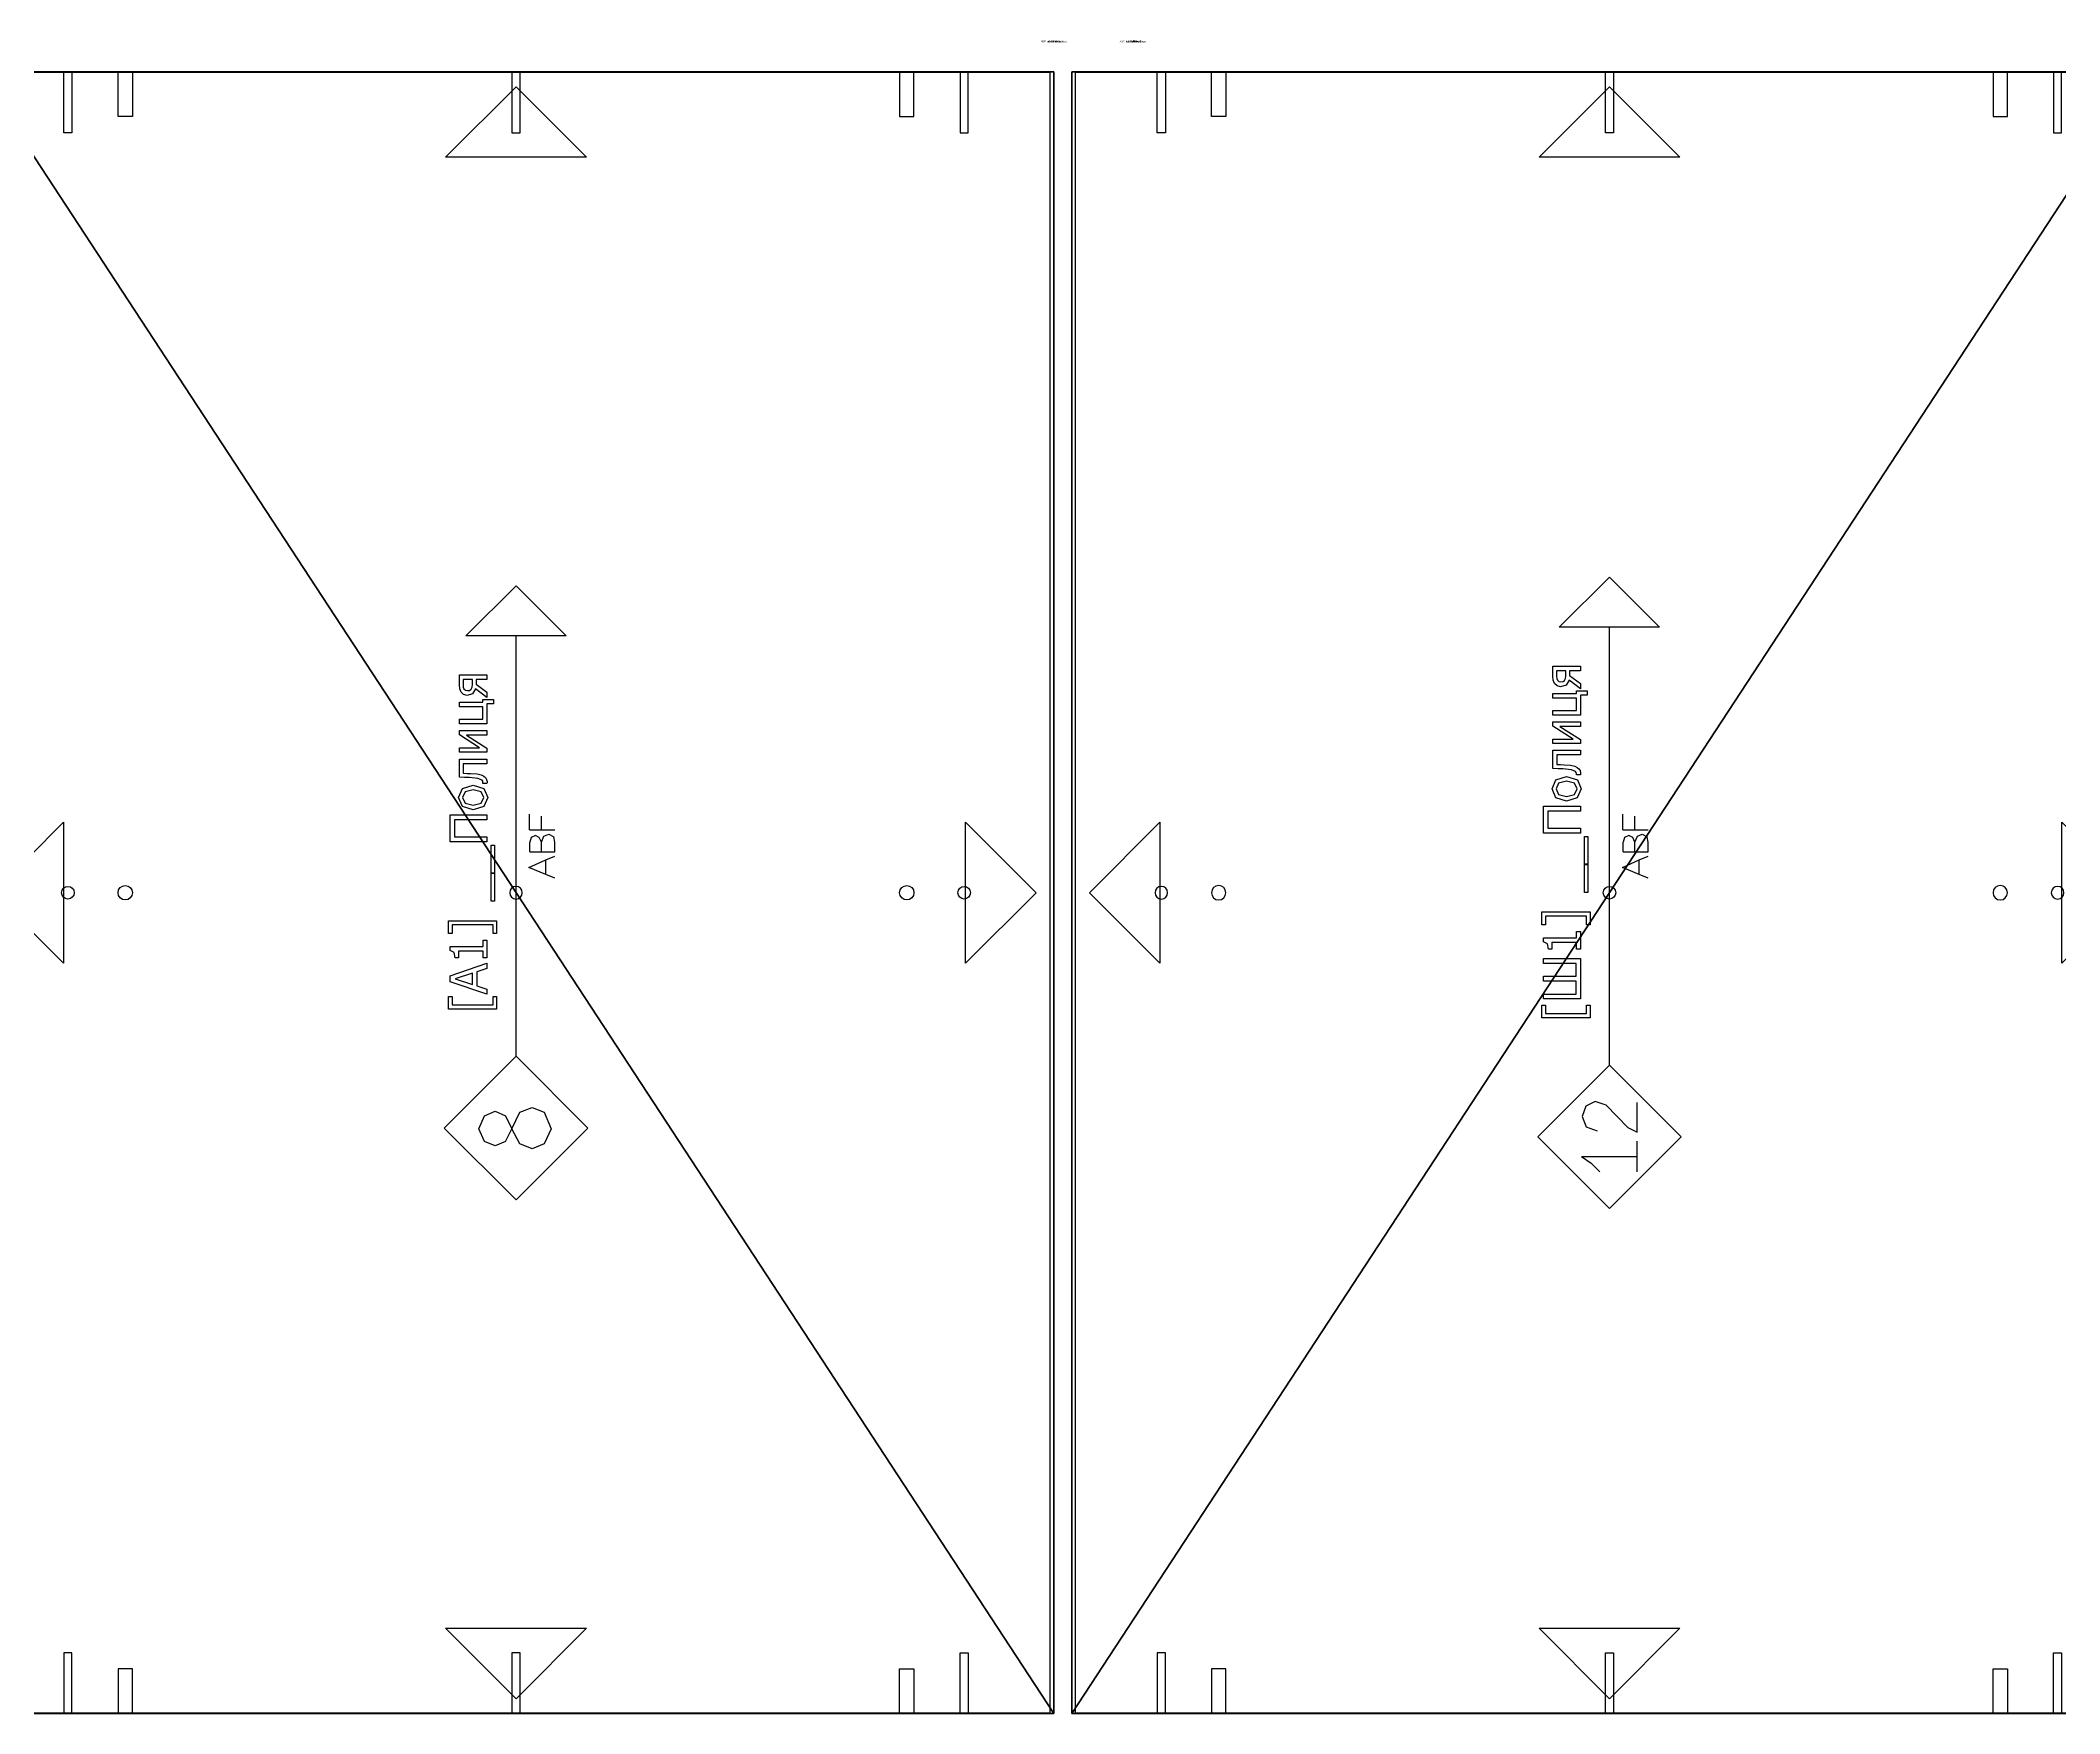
# Model space of a CAD drawing. Header units: millimetres. Extents: x -51759 to 2111, y -2740 to 2097.
# Drawn here: x -9845 to -8719, y 0 to 934 of the extents above; entities that cross this region are included whole.
import ezdxf

# ---------------------------------------------------------------- set-up
doc = ezdxf.new("R2010")
doc.units = ezdxf.units.MM
doc.header["$LTSCALE"] = 25.4
doc.layers.get('0').update_dxf_attribs({"true_color": 0xffffff})
for name, color, linetype, true_color in [('ABF_cuttingLines', 134, 'Continuous', 0x009987), ('ABF_edgeBanding', 252, 'Continuous', 0x777799), ('ABF_Label', 190, 'Continuous', 0x9900ff), ('D7-DEPTHF-$44817', 134, 'Continuous', 0x009987), ('D8-DEPTH12-$38878', 252, 'Continuous', 0x777799), ('DSIDE-4.5', 190, 'Continuous', 0x9900ff), ('DSIDE-8', 22, 'Continuous', 0xcc4400), ('Dside4.5', 134, 'Continuous', 0x009987)]:
    doc.layers.add(name, color=color, linetype=linetype, true_color=true_color)

# ---------------------------------------------------------------- blocks, each defined once
blk = doc.blocks.new('Group527#2')
at = {"layer": 'D7-DEPTHF-$44817', "color": 0, "extrusion": (0, 0, -1)}
blk.add_circle((-9, 0), 3.5, dxfattribs=at)
at = {"layer": 'D8-DEPTH12-$38878', "color": 0, "extrusion": (0, 0, -1)}
blk.add_circle((-9, -32), 4, dxfattribs=at)
blk = doc.blocks.new('Group531#1')
at = {"layer": 'D7-DEPTHF-$44817', "color": 0, "extrusion": (0, 0, -1)}
blk.add_circle((-9, 0), 3.5, dxfattribs=at)
at = {"layer": 'D8-DEPTH12-$38878', "color": 0, "extrusion": (0, 0, -1)}
blk.add_circle((-9, 32), 4, dxfattribs=at)
blk = doc.blocks.new('Group538#1')
at = {"layer": 'D7-DEPTHF-$44817', "color": 0}
blk.add_circle((9, 0, 18), 3.5, dxfattribs=at)
blk = doc.blocks.new('Group564#1')
at = {"layer": 'DSIDE-4.5', "color": 0, "extrusion": (-1, 0, -3.49763e-16)}
blk.add_circle((0, -9), 2.25, dxfattribs=at)
at = {"layer": 'DSIDE-8', "color": 0, "extrusion": (-1, 0, -3.49763e-16)}
blk.add_circle((32, -9), 4, dxfattribs=at)
blk = doc.blocks.new('Group565#1')
at = {"layer": 'DSIDE-4.5', "color": 0}
blk.add_polyline3d([(0, -2.25, 0), (-34, -2.25, 0), (-34, 2.25, 0), (0, 2.25, 0), (0, -2.25, 0)], close=True, dxfattribs=at)
at = {"layer": 'DSIDE-8', "color": 0}
blk.add_polyline3d([(0, -36, 0), (-25, -36, 0), (-25, -28, 0), (0, -28, 0), (0, -36, 0)], close=True, dxfattribs=at)
blk = doc.blocks.new('Group568#1')
at = {"layer": 'DSIDE-4.5', "color": 0, "extrusion": (-1, 0, -3.49763e-16)}
blk.add_circle((0, -9), 2.25, dxfattribs=at)
at = {"layer": 'DSIDE-8', "color": 0, "extrusion": (-1, 0, -3.49763e-16)}
blk.add_circle((-32, -9), 4, dxfattribs=at)
blk = doc.blocks.new('Group569#1')
at = {"layer": 'DSIDE-4.5', "color": 0}
blk.add_polyline3d([(0, 2.25, 0), (-34, 2.25, 0), (-34, -2.25, 0), (0, -2.25, 0), (0, 2.25, 0)], close=True, dxfattribs=at)
at = {"layer": 'DSIDE-8', "color": 0}
blk.add_polyline3d([(0, 36, 0), (-25, 36, 0), (-25, 28, 0), (0, 28, 0), (0, 36, 0)], close=True, dxfattribs=at)
blk = doc.blocks.new('Group572#1')
at = {"layer": 'DSIDE-4.5', "color": 0, "extrusion": (1, 0, 3.49763e-16)}
blk.add_circle((0, -9), 2.25, dxfattribs=at)
at = {"layer": 'DSIDE-8', "color": 0, "extrusion": (1, 0, 3.49763e-16)}
blk.add_circle((-32, -9), 4, dxfattribs=at)
blk = doc.blocks.new('Group573#1')
at = {"layer": 'DSIDE-4.5', "color": 0}
blk.add_polyline3d([(0, -2.25, 0), (34, -2.25, 0), (34, 2.25, 0), (0, 2.25, 0), (0, -2.25, 0)], close=True, dxfattribs=at)
at = {"layer": 'DSIDE-8', "color": 0}
blk.add_polyline3d([(0, -36, 0), (25, -36, 0), (25, -28, 0), (0, -28, 0), (0, -36, 0)], close=True, dxfattribs=at)
blk = doc.blocks.new('Group576#1')
at = {"layer": 'DSIDE-4.5', "color": 0, "extrusion": (1, 0, 3.49763e-16)}
blk.add_circle((0, -9), 2.25, dxfattribs=at)
at = {"layer": 'DSIDE-8', "color": 0, "extrusion": (1, 0, 3.49763e-16)}
blk.add_circle((32, -9), 4, dxfattribs=at)
blk = doc.blocks.new('Group577#1')
at = {"layer": 'DSIDE-4.5', "color": 0}
blk.add_polyline3d([(0, 2.25, 0), (34, 2.25, 0), (34, -2.25, 0), (0, -2.25, 0), (0, 2.25, 0)], close=True, dxfattribs=at)
at = {"layer": 'DSIDE-8', "color": 0}
blk.add_polyline3d([(0, 36, 0), (25, 36, 0), (25, 28, 0), (0, 28, 0), (0, 36, 0)], close=True, dxfattribs=at)
blk = doc.blocks.new('Group575#2')
at = {"layer": 'Dside4.5', "color": 0, "extrusion": (1, 0, 0)}
blk.add_circle((0, -9), 2.25, dxfattribs=at)
blk = doc.blocks.new('Group576#2')
at = {"layer": 'Dside4.5', "color": 0}
blk.add_polyline3d([(0, -2.25, 0), (-34, -2.25, 0), (-34, 2.25, 0), (0, 2.25, 0), (0, -2.25, 0)], close=True, dxfattribs=at)
blk = doc.blocks.new('Group578#1')
at = {"layer": 'Dside4.5', "color": 0, "extrusion": (-1, 0, 0)}
blk.add_circle((0, -9), 2.25, dxfattribs=at)
blk = doc.blocks.new('Group579#1')
at = {"layer": 'Dside4.5', "color": 0}
blk.add_polyline3d([(0, 2.25, 0), (34, 2.25, 0), (34, -2.25, 0), (0, -2.25, 0), (0, 2.25, 0)], close=True, dxfattribs=at)
blk = doc.blocks.new('Group627#1')
at = {"layer": 'ABF_Label', "color": 0}
for p, q in [((-44.35, 6.86), (-44.35, 23.92)), ((-44.35, 23.92), (-39.8, 23.92)), ((-39.8, 22.67), (-42.82, 22.67)), ((-42.82, 22.67), (-42.82, 8.11)), ((-39.8, 23.92), (-39.8, 22.67)), ((-37.62, 10.29), (-37.62, 23.33)), ((-37.62, 23.33), (-35.88, 23.33)), ((-35.88, 23.33), (-35.88, 11.8)), ((-31.35, 11.8), (-31.35, 23.33)), ((-31.35, 23.33), (-29.61, 23.33)), ((-29.61, 23.33), (-29.61, 11.8)), ((-25.08, 11.8), (-25.08, 23.33)), ((-25.08, 23.33), (-23.34, 23.33)), ((-23.34, 23.33), (-23.34, 10.29)), ((-20.04, 21.55), (-18.06, 21.94)), ((-20.04, 20.36), (-20.04, 21.55)), ((-18.06, 21.94), (-17.35, 23.38)), ((-17.35, 23.38), (-15.99, 23.38)), ((-15.99, 23.38), (-15.99, 11.62)), ((-11.37, 22.67), (-11.37, 23.92)), ((-11.37, 23.92), (-6.81, 23.92)), ((-8.35, 22.67), (-11.37, 22.67)), ((-8.35, 8.11), (-8.35, 22.67)), ((-6.81, 23.92), (-6.81, 6.86)), ((21.15, 10.29), (21.15, 23.33)), ((21.15, 23.33), (30.62, 23.33)), ((28.89, 21.79), (22.89, 21.79)), ((22.89, 21.79), (22.89, 10.29)), ((28.89, 10.29), (28.89, 21.79)), ((30.62, 23.33), (30.62, 10.29)), ((-17.67, 20.36), (-20.04, 20.36)), ((-17.67, 11.62), (-17.67, 20.36)), ((32.44, 15.18), (33.65, 18.99)), ((33.61, 11.41), (32.44, 15.18)), ((33.65, 18.99), (36.82, 20.35)), ((34.84, 18), (34.14, 15.18)), ((34.14, 15.18), (34.84, 12.39)), ((36.82, 18.93), (34.84, 18)), ((36.82, 20.35), (39.99, 18.99)), ((38.79, 18), (36.82, 18.93)), ((39.48, 15.18), (38.79, 18)), ((38.79, 12.37), (39.48, 15.18)), ((39.99, 18.99), (41.18, 15.18)), ((41.18, 15.18), (39.99, 11.36)), ((43.59, 13.5), (43.88, 16.5)), ((43.88, 16.5), (43.95, 18.2)), ((43.95, 18.2), (44, 20.07)), ((44, 20.07), (50.45, 20.07)), ((45.33, 16.08), (45.16, 13.78)), ((45.39, 17.29), (45.33, 16.08)), ((45.44, 18.69), (45.39, 17.29)), ((48.8, 18.69), (45.44, 18.69)), ((48.8, 10.29), (48.8, 18.69)), ((50.45, 20.07), (50.45, 10.29)), ((52.83, 10.29), (52.83, 20.07)), ((52.83, 20.07), (54.46, 20.07)), ((58.93, 17.59), (54.32, 10.29)), ((54.46, 20.07), (54.46, 12.89)), ((54.46, 12.89), (59.02, 20.07)), ((58.93, 10.29), (58.93, 17.59)), ((59.02, 20.07), (60.56, 20.07)), ((60.56, 20.07), (60.56, 10.29)), ((62.94, 10.29), (62.94, 20.07)), ((62.94, 20.07), (64.59, 20.07)), ((64.59, 20.07), (64.59, 11.71)), ((68.96, 11.71), (68.96, 20.07)), ((68.96, 20.07), (70.6, 20.07)), ((70.6, 20.07), (70.6, 11.71)), ((72.19, 10.29), (75.33, 14.32)), ((72.99, 17.29), (73.31, 18.56)), ((73.55, 15.39), (72.99, 17.29)), ((73.31, 18.56), (74.17, 19.49)), ((75.33, 14.32), (73.55, 15.39)), ((74.17, 19.49), (75.27, 19.93)), ((74.84, 17.94), (74.68, 17.24)), ((74.68, 17.24), (74.79, 16.45)), ((74.79, 16.45), (75.18, 15.9)), ((75.32, 18.46), (74.84, 17.94)), ((75.18, 15.9), (75.93, 15.55)), ((75.27, 19.93), (76.76, 20.07)), ((75.95, 18.7), (75.32, 18.46)), ((75.93, 15.55), (76.9, 15.47)), ((76.85, 18.76), (75.95, 18.7)), ((76.76, 20.07), (80.28, 20.07)), ((78.63, 18.76), (76.85, 18.76)), ((76.9, 15.47), (78.63, 15.47)), ((78.63, 15.47), (78.63, 18.76)), ((80.28, 20.07), (80.28, 10.29)), ((-93.47, 9.95), (-95.77, 6.49)), ((-93.47, 9.95), (-93.47, -9.78)), ((-82.98, 8.28), (-84.41, 4.38)), ((-79.23, 9.68), (-82.98, 8.28)), ((-75.64, 8.36), (-79.23, 9.68)), ((-74, 5.11), (-75.64, 8.36)), ((-42.82, 8.11), (-39.8, 8.11)), ((-39.8, 8.11), (-39.8, 6.86)), ((-23.34, 10.29), (-37.62, 10.29)), ((-35.88, 11.8), (-31.35, 11.8)), ((-29.61, 11.8), (-25.08, 11.8)), ((-20.04, 10.29), (-20.04, 11.62)), ((-20.04, 11.62), (-17.67, 11.62)), ((-13.68, 10.29), (-20.04, 10.29)), ((-15.99, 11.62), (-13.68, 11.62)), ((-13.68, 11.62), (-13.68, 10.29)), ((-11.37, 6.86), (-11.37, 8.11)), ((-11.37, 8.11), (-8.35, 8.11)), ((0.11, 7.66), (0.11, 8.8)), ((0.11, 8.8), (9.9, 8.8)), ((9.9, 7.66), (0.11, 7.66)), ((9.9, 8.8), (10.18, 8.8)), ((9.9, 7.66), (9.9, 8.8)), ((9.9, 8.8), (19.97, 8.8)), ((10.18, 7.66), (9.9, 7.66)), ((19.97, 7.66), (9.9, 7.66)), ((10.18, 8.8), (10.18, 7.66)), ((19.97, 8.8), (19.97, 7.66)), ((22.89, 10.29), (21.15, 10.29)), ((30.62, 10.29), (28.89, 10.29)), ((36.82, 10.02), (33.61, 11.41)), ((34.84, 12.39), (36.82, 11.44)), ((36.82, 11.44), (38.79, 12.37)), ((39.99, 11.36), (36.82, 10.02)), ((41.81, 10.29), (41.81, 11.73)), ((41.81, 11.73), (41.9, 11.73)), ((42.12, 10.28), (41.81, 10.29)), ((41.9, 11.73), (42.03, 11.72)), ((42.03, 11.72), (42.18, 11.71)), ((42.48, 10.27), (42.12, 10.28)), ((42.18, 11.71), (42.59, 11.77)), ((43.25, 10.41), (42.48, 10.27)), ((42.59, 11.77), (42.95, 12)), ((42.95, 12), (43.59, 13.5)), ((43.89, 10.8), (43.25, 10.41)), ((44.41, 11.39), (43.89, 10.8)), ((44.84, 12.29), (44.41, 11.39)), ((45.16, 13.78), (44.84, 12.29)), ((50.45, 10.29), (48.8, 10.29)), ((54.32, 10.29), (52.83, 10.29)), ((60.56, 10.29), (58.93, 10.29)), ((70.04, 10.29), (62.94, 10.29)), ((64.59, 11.71), (68.96, 11.71)), ((70.04, 7.94), (70.04, 10.29)), ((71.58, 7.94), (70.04, 7.94)), ((70.6, 11.71), (71.58, 11.71)), ((71.58, 11.71), (71.58, 7.94)), ((74.11, 10.29), (72.19, 10.29)), ((77.01, 14.17), (74.11, 10.29)), ((78.63, 14.17), (77.01, 14.17)), ((78.63, 10.29), (78.63, 14.17)), ((80.28, 10.29), (78.63, 10.29)), ((-95.77, 6.49), (-98.89, 3.46)), ((-75.26, 1.2), (-83.22, -6.45)), ((-75.26, 1.2), (-74, 5.11)), ((-61.05, 0), (94.07, 0)), ((-39.8, 6.86), (-44.35, 6.86)), ((-6.81, 6.86), (-11.37, 6.86)), ((-83.22, -6.45), (-84.78, -9.78)), ((6.49, -10.57), (8.95, -4.58)), ((8.95, -4.58), (11.61, -10.57)), ((14.53, -4.88), (17.96, -4.88)), ((14.53, -4.88), (14.53, -8.98)), ((19.51, -5.38), (17.96, -4.88)), ((20.29, -6.84), (19.51, -5.38)), ((19.55, -8.25), (20.29, -6.84)), ((22.27, -4.79), (22.27, -8.97)), ((22.27, -4.79), (27.81, -4.79)), ((-98.89, -9.78), (-93.47, -9.78)), ((-93.47, -9.78), (-88.04, -9.78)), ((-84.78, -9.78), (-74.33, -9.78)), ((5.21, -13.72), (6.49, -10.57)), ((6.49, -10.57), (11.61, -10.57)), ((11.61, -10.57), (13.01, -13.72)), ((14.53, -8.98), (14.53, -13.72)), ((14.53, -8.98), (17.96, -8.98)), ((14.53, -13.72), (17.96, -13.72)), ((17.96, -8.98), (19.55, -8.25)), ((17.96, -8.98), (20.04, -9.9)), ((17.96, -13.72), (19.76, -13.36)), ((20.74, -11.59), (19.76, -13.36)), ((20.04, -9.9), (20.74, -11.59)), ((22.27, -8.97), (27.09, -8.97)), ((22.27, -8.97), (22.27, -13.72))]:
    blk.add_line(p, q, dxfattribs=at)
for points in [[(-61.05, 0, 0), (-86.45, -25.4, 0), (-111.85, 0, 0), (-86.45, 25.4, 0), (-61.05, 0, 0)], [(94.07, 17.78, 0), (111.85, 0, 0), (94.07, -17.78, 0), (94.07, 17.78, 0)]]:
    blk.add_polyline3d(points, close=True, dxfattribs=at)
blk = doc.blocks.new('Group701#1')
at = {"layer": 'ABF_cuttingLines', "color": 0}
blk.add_polyline3d([(617.6, -16.9, 0), (20, -16.9, 0), (20, -932.1, 0), (617.6, -932.1, 0), (617.6, -16.9, 0)], close=True, dxfattribs=at)
blk = doc.blocks.new('Group702#1')
at = {"layer": 'ABF_edgeBanding', "color": 0}
for points in [[(318, -24.8, 0), (357.3, -64.1, 0), (278.7, -64.1, 0), (318, -24.8, 0)], [(27.9, -474.5, 0), (67.2, -435.2, 0), (67.2, -513.8, 0), (27.9, -474.5, 0)], [(609.7, -474.5, 0), (570.4, -513.8, 0), (570.4, -435.2, 0), (609.7, -474.5, 0)], [(318, -924.2, 0), (278.7, -884.9, 0), (357.3, -884.9, 0), (318, -924.2, 0)]]:
    blk.add_polyline3d(points, close=True, dxfattribs=at)
blk = doc.blocks.new('_____#5')
at = {"color": 0}
for p, q in [((18, -16.5), (18, -932.5)), ((618, -16.5), (18, -16.5)), ((618, -16.5, 18), (18, -16.5, 18)), ((18, -16.5, 18), (18, -932.5, 18)), ((618, -16.5), (18, -16.5)), ((18, -16.5), (18, -16.5, 18)), ((618, -16.5, 18), (18, -16.5, 18)), ((18, -16.5), (18, -932.5)), ((18, -16.5, 18), (18, -932.5, 18)), ((18, -16.5), (18, -16.5, 18)), ((18, -932.5), (618, -932.5)), ((18, -932.5, 18), (618, -932.5, 18)), ((18, -932.5), (18, -932.5, 18)), ((18, -932.5), (618, -932.5)), ((18, -932.5, 18), (618, -932.5, 18)), ((18, -932.5), (18, -932.5, 18))]:
    blk.add_line(p, q, dxfattribs=at)
ref = blk.add_blockref('Group527#2', (68, -483.5), dxfattribs=dict(at, rotation=90.00000000000001))
ref.add_attrib('Skp_GroupInstanceName', '_ABF_minifixPlasticBase', (0, 0), dxfattribs={"height": 1})
ref = blk.add_blockref('Group531#1', (568, -483.5), dxfattribs=dict(at, rotation=90.00000000000001))
ref.add_attrib('Skp_GroupInstanceName', '_ABF_minifixPlasticBase', (0, 0), dxfattribs={"height": 1})
ref = blk.add_blockref('Group538#1', (318, -483.5), dxfattribs=dict(at, rotation=90.00000000000001))
ref.add_attrib('Skp_GroupInstanceName', '_ABF_screwInside', (0, 0), dxfattribs={"height": 1})
ref = blk.add_blockref('Group564#1', (68, -16.5, 18), dxfattribs=dict(at, rotation=90.00000000000001))
ref.add_attrib('Skp_GroupInstanceName', '_ABF_sideDrill', (0, 0), dxfattribs={"height": 1})
ref = blk.add_blockref('Group565#1', (68, -16.5, 18), dxfattribs=dict(at, rotation=90.00000000000001))
ref.add_attrib('Skp_GroupInstanceName', '_ABF_sideDrillDepth', (0, 0), dxfattribs={"height": 1})
ref = blk.add_blockref('Group568#1', (568, -16.5, 18), dxfattribs=dict(at, rotation=90.00000000000001))
ref.add_attrib('Skp_GroupInstanceName', '_ABF_sideDrill', (0, 0), dxfattribs={"height": 1})
ref = blk.add_blockref('Group569#1', (568, -16.5, 18), dxfattribs=dict(at, rotation=90.00000000000001))
ref.add_attrib('Skp_GroupInstanceName', '_ABF_sideDrillDepth', (0, 0), dxfattribs={"height": 1})
ref = blk.add_blockref('Group572#1', (68, -932.5, 18), dxfattribs=dict(at, rotation=90.00000000000001))
ref.add_attrib('Skp_GroupInstanceName', '_ABF_sideDrill', (0, 0), dxfattribs={"height": 1})
ref = blk.add_blockref('Group573#1', (68, -932.5, 18), dxfattribs=dict(at, rotation=90.00000000000001))
ref.add_attrib('Skp_GroupInstanceName', '_ABF_sideDrillDepth', (0, 0), dxfattribs={"height": 1})
ref = blk.add_blockref('Group576#1', (568, -932.5, 18), dxfattribs=dict(at, rotation=90.00000000000001))
ref.add_attrib('Skp_GroupInstanceName', '_ABF_sideDrill', (0, 0), dxfattribs={"height": 1})
ref = blk.add_blockref('Group577#1', (568, -932.5, 18), dxfattribs=dict(at, rotation=90.00000000000001))
ref.add_attrib('Skp_GroupInstanceName', '_ABF_sideDrillDepth', (0, 0), dxfattribs={"height": 1})
ref = blk.add_blockref('Group575#2', (318, -16.5, 18), dxfattribs=dict(at, rotation=90.00000000000001))
ref.add_attrib('Skp_GroupInstanceName', '_ABF_sideDrill', (0, 0), dxfattribs={"height": 1})
ref = blk.add_blockref('Group576#2', (318, -16.5, 18), dxfattribs=dict(at, rotation=90.00000000000001))
ref.add_attrib('Skp_GroupInstanceName', '_ABF_sideDrillDepth', (0, 0), dxfattribs={"height": 1})
ref = blk.add_blockref('Group578#1', (318, -932.5, 18), dxfattribs=dict(at, rotation=90.00000000000001))
ref.add_attrib('Skp_GroupInstanceName', '_ABF_sideDrill', (0, 0), dxfattribs={"height": 1})
ref = blk.add_blockref('Group579#1', (318, -932.5, 18), dxfattribs=dict(at, rotation=90.00000000000001))
ref.add_attrib('Skp_GroupInstanceName', '_ABF_sideDrillDepth', (0, 0), dxfattribs={"height": 1})
at = {"layer": 'ABF_cuttingLines', "color": 0}
ref = blk.add_blockref('Group701#1', (0, 0, 18), dxfattribs=at)
ref.add_attrib('Skp_GroupInstanceName', '_ABF_cuttingLines', (0, 0), dxfattribs={"layer": '0', "height": 1})
at = {"layer": 'ABF_edgeBanding', "color": 0}
ref = blk.add_blockref('Group702#1', (0, 0, 18), dxfattribs=at)
ref.add_attrib('Skp_GroupInstanceName', '_ABF_edgeBanding', (0, 0), dxfattribs={"layer": '0', "height": 1})
at = {"layer": 'ABF_Label', "color": 0}
ref = blk.add_blockref('Group627#1', (318, -474.5, 18), dxfattribs=dict(at, xscale=1.574803149606299, yscale=1.574803149606299, rotation=90))
ref.add_attrib('Skp_GroupInstanceName', '_ABF_Label', (0, 0), dxfattribs={"layer": '0', "height": 1})
at = {"color": 0}
mesh = blk.add_polyface(dxfattribs=at)
corners = [(618, -16.5), (18, -932.5), (18, -16.5), (618, -932.5)]
mesh.append_faces([[corners[k] for k in face] for face in [(0, 1, 2), (1, 0, 3)]], dxfattribs={"vtx0": -1, "color": 0})
at = {"color": 7, "true_color": 0xffffff}
mesh = blk.add_polyface(dxfattribs=at)
corners = [(18, -932.5, 18), (618, -16.5, 18), (18, -16.5, 18), (618, -932.5, 18)]
mesh.append_faces([[corners[k] for k in face] for face in [(0, 1, 2), (1, 0, 3)]], dxfattribs={"vtx0": -1, "color": 7})
at = {"color": 0}
mesh = blk.add_polyface(dxfattribs=at)
corners = [(18, -16.5, 18), (618, -16.5), (18, -16.5), (618, -16.5, 18)]
mesh.append_faces([[corners[k] for k in face] for face in [(0, 1, 2), (1, 0, 3)]], dxfattribs={"vtx0": -1, "color": 0})
mesh = blk.add_polyface(dxfattribs=at)
corners = [(18, -16.5, 18), (18, -932.5), (18, -932.5, 18), (18, -16.5)]
mesh.append_faces([[corners[k] for k in face] for face in [(0, 1, 2), (1, 0, 3)]], dxfattribs={"vtx0": -1, "color": 0})
mesh = blk.add_polyface(dxfattribs=at)
corners = [(618, -932.5, 18), (18, -932.5), (618, -932.5), (18, -932.5, 18)]
mesh.append_faces([[corners[k] for k in face] for face in [(0, 1, 2), (1, 0, 3)]], dxfattribs={"vtx0": -1, "color": 0})
blk = doc.blocks.new('Group338#1')
at = {"layer": 'DSIDE-4.5', "color": 0, "extrusion": (0, 1, -4.99939e-16)}
blk.add_circle((0, -9), 2.25, dxfattribs=at)
at = {"layer": 'DSIDE-8', "color": 0, "extrusion": (0, 1, -4.99939e-16)}
blk.add_circle((32, -9), 4, dxfattribs=at)
blk = doc.blocks.new('Group339#1')
at = {"layer": 'DSIDE-4.5', "color": 0}
blk.add_polyline3d([(-2.25, 0, 0), (-2.25, 34, 0), (2.25, 34, 0), (2.25, 0, 0), (-2.25, 0, 0)], close=True, dxfattribs=at)
at = {"layer": 'DSIDE-8', "color": 0}
blk.add_polyline3d([(-36, 0, 0), (-36, 25, 0), (-28, 25, 0), (-28, 0, 0), (-36, 0, 0)], close=True, dxfattribs=at)
blk = doc.blocks.new('Group342#1')
at = {"layer": 'DSIDE-4.5', "color": 0, "extrusion": (0, 1, -4.99939e-16)}
blk.add_circle((0, -9), 2.25, dxfattribs=at)
at = {"layer": 'DSIDE-8', "color": 0, "extrusion": (0, 1, -4.99939e-16)}
blk.add_circle((-32, -9), 4, dxfattribs=at)
blk = doc.blocks.new('Group343#1')
at = {"layer": 'DSIDE-4.5', "color": 0}
blk.add_polyline3d([(2.25, 0, 0), (2.25, 34, 0), (-2.25, 34, 0), (-2.25, 0, 0), (2.25, 0, 0)], close=True, dxfattribs=at)
at = {"layer": 'DSIDE-8', "color": 0}
blk.add_polyline3d([(36, 0, 0), (36, 25, 0), (28, 25, 0), (28, 0, 0), (36, 0, 0)], close=True, dxfattribs=at)
blk = doc.blocks.new('Group346#1')
at = {"layer": 'DSIDE-4.5', "color": 0, "extrusion": (0, -1, 4.99939e-16)}
blk.add_circle((0, -9), 2.25, dxfattribs=at)
at = {"layer": 'DSIDE-8', "color": 0, "extrusion": (0, -1, 4.99939e-16)}
blk.add_circle((-32, -9), 4, dxfattribs=at)
blk = doc.blocks.new('Group347#1')
at = {"layer": 'DSIDE-4.5', "color": 0}
blk.add_polyline3d([(-2.25, 0, 0), (-2.25, -34, 0), (2.25, -34, 0), (2.25, 0, 0), (-2.25, 0, 0)], close=True, dxfattribs=at)
at = {"layer": 'DSIDE-8', "color": 0}
blk.add_polyline3d([(-36, 0, 0), (-36, -25, 0), (-28, -25, 0), (-28, 0, 0), (-36, 0, 0)], close=True, dxfattribs=at)
blk = doc.blocks.new('Group350#1')
at = {"layer": 'DSIDE-4.5', "color": 0, "extrusion": (0, -1, 4.99939e-16)}
blk.add_circle((0, -9), 2.25, dxfattribs=at)
at = {"layer": 'DSIDE-8', "color": 0, "extrusion": (0, -1, 4.99939e-16)}
blk.add_circle((32, -9), 4, dxfattribs=at)
blk = doc.blocks.new('Group351#1')
at = {"layer": 'DSIDE-4.5', "color": 0}
blk.add_polyline3d([(2.25, 0, 0), (2.25, -34, 0), (-2.25, -34, 0), (-2.25, 0, 0), (2.25, 0, 0)], close=True, dxfattribs=at)
at = {"layer": 'DSIDE-8', "color": 0}
blk.add_polyline3d([(36, 0, 0), (36, -25, 0), (28, -25, 0), (28, 0, 0), (36, 0, 0)], close=True, dxfattribs=at)
blk = doc.blocks.new('Group349#2')
at = {"layer": 'Dside4.5', "color": 0, "extrusion": (0, -1, 0)}
blk.add_circle((0, -9), 2.25, dxfattribs=at)
blk = doc.blocks.new('Group350#2')
at = {"layer": 'Dside4.5', "color": 0}
blk.add_polyline3d([(-2.25, 0, 0), (-2.25, 34, 0), (2.25, 34, 0), (2.25, 0, 0), (-2.25, 0, 0)], close=True, dxfattribs=at)
blk = doc.blocks.new('Group352#1')
at = {"layer": 'Dside4.5', "color": 0, "extrusion": (0, 1, 0)}
blk.add_circle((0, -9), 2.25, dxfattribs=at)
blk = doc.blocks.new('Group353#1')
at = {"layer": 'Dside4.5', "color": 0}
blk.add_polyline3d([(2.25, 0, 0), (2.25, -34, 0), (-2.25, -34, 0), (-2.25, 0, 0), (2.25, 0, 0)], close=True, dxfattribs=at)
blk = doc.blocks.new('Group363#1')
at = {"layer": 'D7-DEPTHF-$44817', "color": 0, "extrusion": (0, 0, -1)}
blk.add_circle((0, -9), 3.5, dxfattribs=at)
at = {"layer": 'D8-DEPTH12-$38878', "color": 0, "extrusion": (0, 0, -1)}
blk.add_circle((32, -9), 4, dxfattribs=at)
blk = doc.blocks.new('Group367#1')
at = {"layer": 'D7-DEPTHF-$44817', "color": 0, "extrusion": (0, 0, -1)}
blk.add_circle((0, -9), 3.5, dxfattribs=at)
at = {"layer": 'D8-DEPTH12-$38878', "color": 0, "extrusion": (0, 0, -1)}
blk.add_circle((-32, -9), 4, dxfattribs=at)
blk = doc.blocks.new('Group369#2')
at = {"layer": 'D7-DEPTHF-$44817', "color": 0}
blk.add_circle((0, -9, 18), 3.5, dxfattribs=at)
blk = doc.blocks.new('Group615#1')
at = {"layer": 'ABF_Label', "color": 0}
for p, q in [((-41.27, 6.86), (-41.27, 23.92)), ((-41.27, 23.92), (-36.72, 23.92)), ((-36.72, 22.67), (-39.74, 22.67)), ((-39.74, 22.67), (-39.74, 8.11)), ((-36.72, 23.92), (-36.72, 22.67)), ((-35.95, 10.29), (-31.55, 23.33)), ((-30.52, 21.56), (-32.53, 15.42)), ((-31.55, 23.33), (-29.41, 23.33)), ((-28.51, 15.42), (-30.52, 21.56)), ((-29.41, 23.33), (-25.01, 10.29)), ((-23.12, 21.55), (-21.15, 21.94)), ((-23.12, 20.36), (-23.12, 21.55)), ((-21.15, 21.94), (-20.43, 23.38)), ((-20.43, 23.38), (-19.08, 23.38)), ((-19.08, 23.38), (-19.08, 11.62)), ((-14.45, 22.67), (-14.45, 23.92)), ((-14.45, 23.92), (-9.9, 23.92)), ((-11.43, 22.67), (-14.45, 22.67)), ((-11.43, 8.11), (-11.43, 22.67)), ((-9.9, 23.92), (-9.9, 6.86)), ((18.07, 10.29), (18.07, 23.33)), ((18.07, 23.33), (27.54, 23.33)), ((25.8, 21.79), (19.8, 21.79)), ((19.8, 21.79), (19.8, 10.29)), ((25.8, 10.29), (25.8, 21.79)), ((27.54, 23.33), (27.54, 10.29)), ((-32.53, 15.42), (-28.51, 15.42)), ((-20.76, 20.36), (-23.12, 20.36)), ((-20.76, 11.62), (-20.76, 20.36)), ((29.36, 15.18), (30.56, 18.99)), ((30.53, 11.41), (29.36, 15.18)), ((30.56, 18.99), (33.74, 20.35)), ((31.75, 18), (31.06, 15.18)), ((31.06, 15.18), (31.75, 12.39)), ((33.74, 18.93), (31.75, 18)), ((33.74, 20.35), (36.91, 18.99)), ((35.71, 18), (33.74, 18.93)), ((35.7, 12.37), (36.4, 15.18)), ((36.4, 15.18), (35.71, 18)), ((36.91, 18.99), (38.1, 15.18)), ((38.1, 15.18), (36.91, 11.36)), ((40.51, 13.5), (40.8, 16.5)), ((40.8, 16.5), (40.86, 18.2)), ((40.86, 18.2), (40.92, 20.07)), ((40.92, 20.07), (47.37, 20.07)), ((42.25, 16.08), (42.07, 13.78)), ((42.3, 17.29), (42.25, 16.08)), ((42.36, 18.69), (42.3, 17.29)), ((45.72, 18.69), (42.36, 18.69)), ((45.72, 10.29), (45.72, 18.69)), ((47.37, 20.07), (47.37, 10.29)), ((49.75, 10.29), (49.75, 20.07)), ((49.75, 20.07), (51.38, 20.07)), ((55.84, 17.59), (51.24, 10.29)), ((51.38, 20.07), (51.38, 12.89)), ((51.38, 12.89), (55.93, 20.07)), ((55.84, 10.29), (55.84, 17.59)), ((55.93, 20.07), (57.47, 20.07)), ((57.47, 20.07), (57.47, 10.29)), ((59.86, 10.29), (59.86, 20.07)), ((59.86, 20.07), (61.5, 20.07)), ((61.5, 20.07), (61.5, 11.71)), ((65.87, 11.71), (65.87, 20.07)), ((65.87, 20.07), (67.52, 20.07)), ((67.52, 20.07), (67.52, 11.71)), ((69.11, 10.29), (72.25, 14.32)), ((69.9, 17.29), (70.22, 18.56)), ((70.47, 15.39), (69.9, 17.29)), ((70.22, 18.56), (71.08, 19.49)), ((72.25, 14.32), (70.47, 15.39)), ((71.08, 19.49), (72.19, 19.93)), ((71.75, 17.94), (71.59, 17.24)), ((71.59, 17.24), (71.7, 16.45)), ((71.7, 16.45), (72.1, 15.9)), ((72.23, 18.46), (71.75, 17.94)), ((72.1, 15.9), (72.85, 15.55)), ((72.19, 19.93), (73.68, 20.07)), ((72.87, 18.7), (72.23, 18.46)), ((72.85, 15.55), (73.82, 15.47)), ((73.77, 18.76), (72.87, 18.7)), ((73.68, 20.07), (77.2, 20.07)), ((75.55, 18.76), (73.77, 18.76)), ((73.82, 15.47), (75.55, 15.47)), ((75.55, 15.47), (75.55, 18.76)), ((77.2, 20.07), (77.2, 10.29)), ((-89.62, 7.35), (-88.08, 11.22)), ((-88.08, 3.74), (-89.62, 7.35)), ((-88.08, 11.22), (-83.6, 13.16)), ((-83.6, 13.16), (-79.02, 11.22)), ((-79.02, 11.22), (-77.43, 7.35)), ((-77.43, 7.35), (-79.02, 3.74)), ((-39.74, 8.11), (-36.72, 8.11)), ((-36.72, 8.11), (-36.72, 6.86)), ((-34.19, 10.29), (-35.95, 10.29)), ((-33.01, 13.93), (-34.19, 10.29)), ((-28.03, 13.93), (-33.01, 13.93)), ((-26.85, 10.29), (-28.03, 13.93)), ((-25.01, 10.29), (-26.85, 10.29)), ((-23.12, 10.29), (-23.12, 11.62)), ((-23.12, 11.62), (-20.76, 11.62)), ((-16.76, 10.29), (-23.12, 10.29)), ((-19.08, 11.62), (-16.76, 11.62)), ((-16.76, 11.62), (-16.76, 10.29)), ((-14.45, 6.86), (-14.45, 8.11)), ((-14.45, 8.11), (-11.43, 8.11)), ((-2.98, 7.66), (-2.98, 8.8)), ((-2.98, 8.8), (6.81, 8.8)), ((6.81, 7.66), (-2.98, 7.66)), ((6.81, 8.8), (7.09, 8.8)), ((6.81, 7.66), (6.81, 8.8)), ((6.81, 8.8), (16.89, 8.8)), ((7.09, 7.66), (6.81, 7.66)), ((16.89, 7.66), (6.81, 7.66)), ((7.09, 8.8), (7.09, 7.66)), ((16.89, 8.8), (16.89, 7.66)), ((19.8, 10.29), (18.07, 10.29)), ((27.54, 10.29), (25.8, 10.29)), ((33.74, 10.02), (30.53, 11.41)), ((31.75, 12.39), (33.74, 11.44)), ((33.74, 11.44), (35.7, 12.37)), ((36.91, 11.36), (33.74, 10.02)), ((38.73, 10.29), (38.73, 11.73)), ((38.73, 11.73), (38.82, 11.73)), ((39.04, 10.28), (38.73, 10.29)), ((38.82, 11.73), (38.95, 11.72)), ((38.95, 11.72), (39.1, 11.71)), ((39.4, 10.27), (39.04, 10.28)), ((39.1, 11.71), (39.51, 11.77)), ((40.17, 10.41), (39.4, 10.27)), ((39.51, 11.77), (39.87, 12)), ((39.87, 12), (40.51, 13.5)), ((40.81, 10.8), (40.17, 10.41)), ((41.33, 11.39), (40.81, 10.8)), ((41.75, 12.29), (41.33, 11.39)), ((42.07, 13.78), (41.75, 12.29)), ((47.37, 10.29), (45.72, 10.29)), ((51.24, 10.29), (49.75, 10.29)), ((57.47, 10.29), (55.84, 10.29)), ((66.96, 10.29), (59.86, 10.29)), ((61.5, 11.71), (65.87, 11.71)), ((66.96, 7.94), (66.96, 10.29)), ((68.49, 7.94), (66.96, 7.94)), ((67.52, 11.71), (68.49, 11.71)), ((68.49, 11.71), (68.49, 7.94)), ((71.02, 10.29), (69.11, 10.29)), ((73.92, 14.17), (71.02, 10.29)), ((75.55, 14.17), (73.92, 14.17)), ((75.55, 10.29), (75.55, 14.17)), ((77.2, 10.29), (75.55, 10.29)), ((-88.98, -1.36), (-83.6, 1.54)), ((-88.08, 3.74), (-83.6, 1.54)), ((-79.02, 3.74), (-83.6, 1.54)), ((-83.6, 1.54), (-77.72, -1.36)), ((-57.96, 0), (90.98, 0)), ((-36.72, 6.86), (-41.27, 6.86)), ((-9.9, 6.86), (-14.45, 6.86)), ((-90.69, -5.67), (-88.98, -1.36)), ((-88.98, -9.97), (-90.69, -5.67)), ((-77.72, -1.36), (-76.04, -5.67)), ((-76.04, -5.67), (-77.72, -9.97)), ((6.49, -10.57), (8.95, -4.58)), ((8.95, -4.58), (11.61, -10.57)), ((14.53, -4.88), (17.96, -4.88)), ((14.53, -4.88), (14.53, -8.98)), ((19.51, -5.38), (17.96, -4.88)), ((20.29, -6.84), (19.51, -5.38)), ((19.55, -8.25), (20.29, -6.84)), ((22.27, -4.79), (22.27, -8.97)), ((22.27, -4.79), (27.81, -4.79)), ((-83.6, -12.45), (-88.98, -9.97)), ((-77.72, -9.97), (-83.6, -12.45)), ((5.21, -13.72), (6.49, -10.57)), ((6.49, -10.57), (11.61, -10.57)), ((11.61, -10.57), (13.01, -13.72)), ((14.53, -8.98), (14.53, -13.72)), ((14.53, -8.98), (17.96, -8.98)), ((14.53, -13.72), (17.96, -13.72)), ((17.96, -8.98), (19.55, -8.25)), ((17.96, -8.98), (20.04, -9.9)), ((17.96, -13.72), (19.76, -13.36)), ((20.74, -11.59), (19.76, -13.36)), ((20.04, -9.9), (20.74, -11.59)), ((22.27, -8.97), (27.09, -8.97)), ((22.27, -8.97), (22.27, -13.72))]:
    blk.add_line(p, q, dxfattribs=at)
for points in [[(-57.96, 0, 0), (-83.36, -25.4, 0), (-108.76, 0, 0), (-83.36, 25.4, 0), (-57.96, 0, 0)], [(90.98, 17.78, 0), (108.76, 0, 0), (90.98, -17.78, 0), (90.98, 17.78, 0)]]:
    blk.add_polyline3d(points, close=True, dxfattribs=at)
blk = doc.blocks.new('Group703#1')
at = {"layer": 'ABF_cuttingLines', "color": 0}
blk.add_polyline3d([(-635.6, -16.9, 0), (-635.6, -932.1, 0), (-38, -932.1, 0), (-38, -16.9, 0), (-635.6, -16.9, 0)], close=True, dxfattribs=at)
blk = doc.blocks.new('Group704#1')
at = {"layer": 'ABF_edgeBanding', "color": 0}
for points in [[(-336, -24.8, 0), (-296.7, -64.1, 0), (-375.3, -64.1, 0), (-336, -24.8, 0)], [(-627.7, -474.5, 0), (-588.4, -435.2, 0), (-588.4, -513.8, 0), (-627.7, -474.5, 0)], [(-45.9, -474.5, 0), (-85.2, -513.8, 0), (-85.2, -435.2, 0), (-45.9, -474.5, 0)], [(-336, -924.2, 0), (-375.3, -884.9, 0), (-296.7, -884.9, 0), (-336, -924.2, 0)]]:
    blk.add_polyline3d(points, close=True, dxfattribs=at)
blk = doc.blocks.new('_____#6')
at = {"color": 0}
for p, q in [((-636, -16.5, 18), (-36, -16.5, 18)), ((-636, -16.5), (-36, -16.5)), ((-636, -16.5, 18), (-36, -16.5, 18)), ((-636, -16.5), (-36, -16.5)), ((-36, -16.5, 18), (-36, -932.5, 18)), ((-36, -16.5), (-36, -932.5)), ((-36, -16.5, 18), (-36, -16.5)), ((-36, -16.5, 18), (-36, -932.5, 18)), ((-36, -16.5), (-36, -932.5)), ((-36, -16.5, 18), (-36, -16.5)), ((-36, -932.5, 18), (-636, -932.5, 18)), ((-36, -932.5), (-636, -932.5)), ((-36, -932.5, 18), (-636, -932.5, 18)), ((-36, -932.5), (-636, -932.5)), ((-36, -932.5, 18), (-36, -932.5)), ((-36, -932.5, 18), (-36, -932.5))]:
    blk.add_line(p, q, dxfattribs=at)
at = {"color": 0, "extrusion": (0, 0, -1)}
ref = blk.add_blockref('Group367#1', (586, -483.5, -18), dxfattribs=dict(at, rotation=180))
ref.add_attrib('Skp_GroupInstanceName', '_ABF_minifixPlasticBase', (0, 0), dxfattribs={"height": 1})
ref = blk.add_blockref('Group342#1', (586, -16.5), dxfattribs=dict(at, rotation=180))
ref.add_attrib('Skp_GroupInstanceName', '_ABF_sideDrill', (0, 0), dxfattribs={"height": 1})
ref = blk.add_blockref('Group343#1', (586, -16.5), dxfattribs=dict(at, rotation=180))
ref.add_attrib('Skp_GroupInstanceName', '_ABF_sideDrillDepth', (0, 0), dxfattribs={"height": 1})
ref = blk.add_blockref('Group350#1', (586, -932.5), dxfattribs=dict(at, rotation=180))
ref.add_attrib('Skp_GroupInstanceName', '_ABF_sideDrill', (0, 0), dxfattribs={"height": 1})
ref = blk.add_blockref('Group351#1', (586, -932.5), dxfattribs=dict(at, rotation=180))
ref.add_attrib('Skp_GroupInstanceName', '_ABF_sideDrillDepth', (0, 0), dxfattribs={"height": 1})
ref = blk.add_blockref('Group369#2', (336, -483.5, -18), dxfattribs=dict(at, rotation=180))
ref.add_attrib('Skp_GroupInstanceName', '_ABF_screwInside', (0, 0), dxfattribs={"height": 1})
ref = blk.add_blockref('Group349#2', (336, -16.5), dxfattribs=dict(at, rotation=180))
ref.add_attrib('Skp_GroupInstanceName', '_ABF_sideDrill', (0, 0), dxfattribs={"height": 1})
ref = blk.add_blockref('Group350#2', (336, -16.5), dxfattribs=dict(at, rotation=180))
ref.add_attrib('Skp_GroupInstanceName', '_ABF_sideDrillDepth', (0, 0), dxfattribs={"height": 1})
ref = blk.add_blockref('Group352#1', (336, -932.5), dxfattribs=dict(at, rotation=180))
ref.add_attrib('Skp_GroupInstanceName', '_ABF_sideDrill', (0, 0), dxfattribs={"height": 1})
ref = blk.add_blockref('Group353#1', (336, -932.5), dxfattribs=dict(at, rotation=180))
ref.add_attrib('Skp_GroupInstanceName', '_ABF_sideDrillDepth', (0, 0), dxfattribs={"height": 1})
ref = blk.add_blockref('Group338#1', (86, -16.5), dxfattribs=dict(at, rotation=180))
ref.add_attrib('Skp_GroupInstanceName', '_ABF_sideDrill', (0, 0), dxfattribs={"height": 1})
ref = blk.add_blockref('Group339#1', (86, -16.5), dxfattribs=dict(at, rotation=180))
ref.add_attrib('Skp_GroupInstanceName', '_ABF_sideDrillDepth', (0, 0), dxfattribs={"height": 1})
ref = blk.add_blockref('Group346#1', (86, -932.5), dxfattribs=dict(at, rotation=180))
ref.add_attrib('Skp_GroupInstanceName', '_ABF_sideDrill', (0, 0), dxfattribs={"height": 1})
ref = blk.add_blockref('Group347#1', (86, -932.5), dxfattribs=dict(at, rotation=180))
ref.add_attrib('Skp_GroupInstanceName', '_ABF_sideDrillDepth', (0, 0), dxfattribs={"height": 1})
ref = blk.add_blockref('Group363#1', (86, -483.5, -18), dxfattribs=dict(at, rotation=180))
ref.add_attrib('Skp_GroupInstanceName', '_ABF_minifixPlasticBase', (0, 0), dxfattribs={"height": 1})
at = {"layer": 'ABF_cuttingLines', "color": 0}
ref = blk.add_blockref('Group703#1', (0, 0, 18), dxfattribs=at)
ref.add_attrib('Skp_GroupInstanceName', '_ABF_cuttingLines', (0, 0), dxfattribs={"layer": '0', "height": 1})
at = {"layer": 'ABF_edgeBanding', "color": 0}
ref = blk.add_blockref('Group704#1', (0, 0, 18), dxfattribs=at)
ref.add_attrib('Skp_GroupInstanceName', '_ABF_edgeBanding', (0, 0), dxfattribs={"layer": '0', "height": 1})
at = {"layer": 'ABF_Label', "color": 0}
ref = blk.add_blockref('Group615#1', (-336, -474.5, 18), dxfattribs=dict(at, xscale=1.574803149606299, yscale=1.574803149606299, rotation=90))
ref.add_attrib('Skp_GroupInstanceName', '_ABF_Label', (0, 0), dxfattribs={"layer": '0', "height": 1})
at = {"color": 7, "true_color": 0xffffff}
mesh = blk.add_polyface(dxfattribs=at)
corners = [(-36, -932.5, 18), (-636, -16.5, 18), (-636, -932.5, 18), (-36, -16.5, 18)]
mesh.append_faces([[corners[k] for k in face] for face in [(0, 1, 2), (1, 0, 3)]], dxfattribs={"vtx0": -1, "color": 7})
at = {"color": 0}
mesh = blk.add_polyface(dxfattribs=at)
corners = [(-636, -16.5), (-36, -932.5), (-636, -932.5), (-36, -16.5)]
mesh.append_faces([[corners[k] for k in face] for face in [(0, 1, 2), (1, 0, 3)]], dxfattribs={"vtx0": -1, "color": 0})
mesh = blk.add_polyface(dxfattribs=at)
corners = [(-636, -16.5, 18), (-36, -16.5), (-636, -16.5), (-36, -16.5, 18)]
mesh.append_faces([[corners[k] for k in face] for face in [(0, 1, 2), (1, 0, 3)]], dxfattribs={"vtx0": -1, "color": 0})
mesh = blk.add_polyface(dxfattribs=at)
corners = [(-36, -16.5), (-36, -932.5, 18), (-36, -932.5), (-36, -16.5, 18)]
mesh.append_faces([[corners[k] for k in face] for face in [(0, 1, 2), (1, 0, 3)]], dxfattribs={"vtx0": -1, "color": 0})
mesh = blk.add_polyface(dxfattribs=at)
corners = [(-36, -932.5, 18), (-636, -932.5), (-36, -932.5), (-636, -932.5, 18)]
mesh.append_faces([[corners[k] for k in face] for face in [(0, 1, 2), (1, 0, 3)]], dxfattribs={"vtx0": -1, "color": 0})
blk = doc.blocks.new('_48501___EGGER_W_1000_ST9___2800207018__THICKNESS_18')
at = {"color": 0}
for name, p in [('_____#6', (-9244, 932.5)), ('_____#5', (-9288, 932.5))]:
    blk.add_blockref(name, p, dxfattribs=at)

msp = doc.modelspace()

# ---------------------------------------------------------------- block references
at = {"color": 0}
msp.add_blockref('_48501___EGGER_W_1000_ST9___2800207018__THICKNESS_18', (0, 0), dxfattribs=at)

doc.saveas('drawing.dxf')
